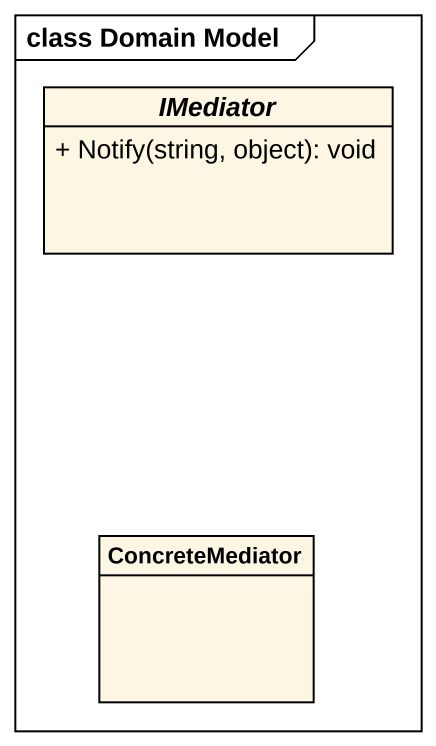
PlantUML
@startuml
mainframe class Domain Model
hide circle
hide empty members
skinparam classAttributeIconSize 0
abstract class IMediator {
  + Notify(string, object): void
}
class ConcreteMediator
@enduml
